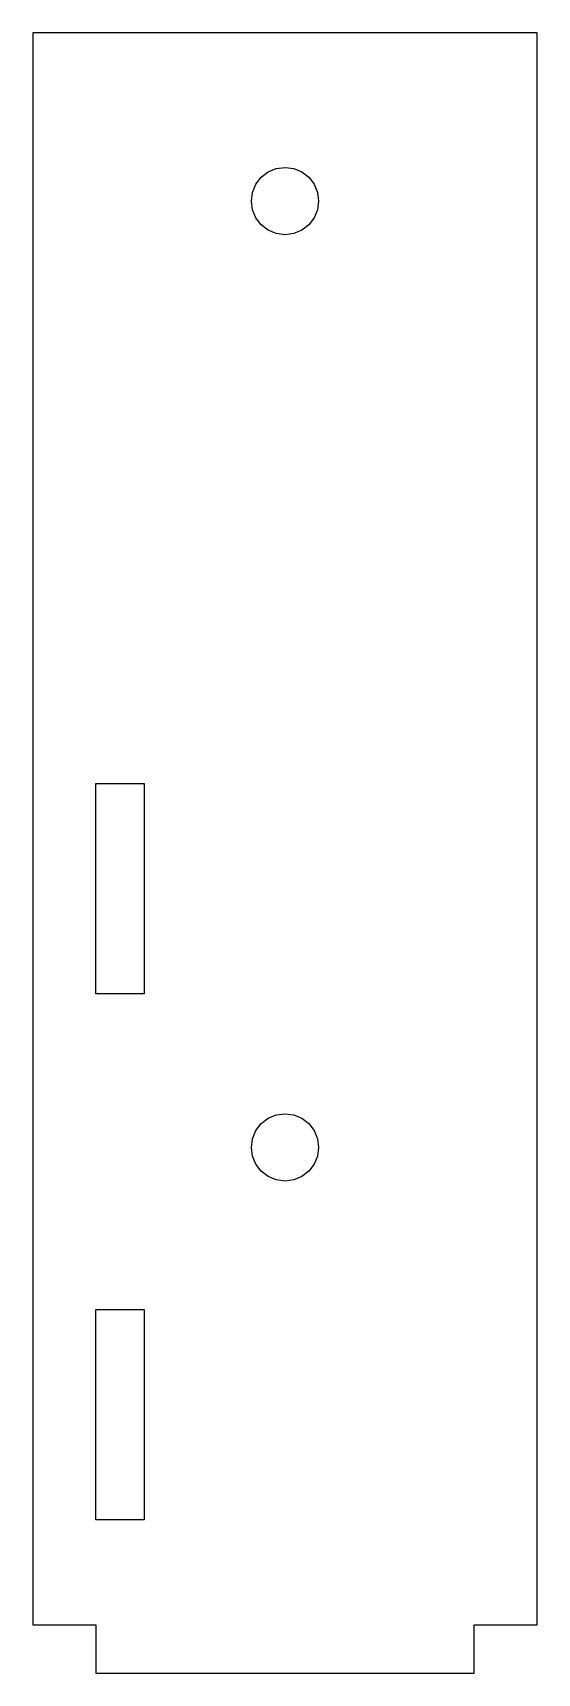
# Model space of a CAD drawing. Header units: metres. Extents: x -12 to 12, y 68 to 146.
import ezdxf

# ---------------------------------------------------------------- set-up
doc = ezdxf.new("R2010")
doc.units = ezdxf.units.M

msp = doc.modelspace()

# ---------------------------------------------------------------- linework, layer by layer
for p, q in [((12, 146), (-12, 146)), ((-12, 146), (-12, 70.3)), ((12, 70.3), (12, 146)), ((-1.38564, 138.8), (-1.13136, 139.131)), ((-1.13136, 139.131), (-0.799988, 139.386)), ((-0.799988, 139.386), (-0.414108, 139.545)), ((-0.414108, 139.545), (0, 139.6)), ((0, 139.6), (0.414108, 139.545)), ((0.414108, 139.545), (0.799988, 139.386)), ((0.799988, 139.386), (1.13136, 139.131)), ((1.13136, 139.131), (1.38564, 138.8)), ((-1.59999, 138), (-1.54547, 138.414)), ((-1.54547, 138.414), (-1.38564, 138.8)), ((1.38564, 138.8), (1.54547, 138.414)), ((1.54547, 138.414), (1.59999, 138)), ((-1.54547, 137.586), (-1.59999, 138)), ((-1.38564, 137.2), (-1.54547, 137.586)), ((1.54547, 137.586), (1.38564, 137.2)), ((1.59999, 138), (1.54547, 137.586)), ((-1.13136, 136.869), (-1.38564, 137.2)), ((-0.799988, 136.614), (-1.13136, 136.869)), ((-0.414108, 136.455), (-0.799988, 136.614)), ((0.799988, 136.614), (0.414108, 136.455)), ((1.13136, 136.869), (0.799988, 136.614)), ((1.38564, 137.2), (1.13136, 136.869)), ((0, 136.4), (-0.414108, 136.455)), ((0.414108, 136.455), (0, 136.4)), ((-9, 100.3), (-9, 110.3)), ((-9, 110.3), (-6.7, 110.3)), ((-6.7, 110.3), (-6.7, 100.3)), ((-6.7, 100.3), (-9, 100.3)), ((-1.13136, 94.1314), (-0.799988, 94.3856)), ((-0.799988, 94.3856), (-0.414108, 94.5455)), ((-0.414108, 94.5455), (0, 94.6)), ((0, 94.6), (0.414108, 94.5455)), ((0.414108, 94.5455), (0.799988, 94.3856)), ((0.799988, 94.3856), (1.13136, 94.1314)), ((-1.54547, 93.4141), (-1.38564, 93.8)), ((-1.38564, 93.8), (-1.13136, 94.1314)), ((1.13136, 94.1314), (1.38564, 93.8)), ((1.38564, 93.8), (1.54547, 93.4141)), ((-1.59999, 93), (-1.54547, 93.4141)), ((-1.54547, 92.5859), (-1.59999, 93)), ((1.54547, 93.4141), (1.59999, 93)), ((1.59999, 93), (1.54547, 92.5859)), ((-1.38564, 92.2), (-1.54547, 92.5859)), ((-1.13136, 91.8686), (-1.38564, 92.2)), ((1.38564, 92.2), (1.13136, 91.8686)), ((1.54547, 92.5859), (1.38564, 92.2)), ((-0.799988, 91.6143), (-1.13136, 91.8686)), ((-0.414108, 91.4545), (-0.799988, 91.6143)), ((0, 91.4), (-0.414108, 91.4545)), ((0.414108, 91.4545), (0, 91.4)), ((0.799988, 91.6143), (0.414108, 91.4545)), ((1.13136, 91.8686), (0.799988, 91.6143)), ((-9, 75.3), (-9, 85.3)), ((-9, 85.3), (-6.7, 85.3)), ((-6.7, 85.3), (-6.7, 75.3)), ((-6.7, 75.3), (-9, 75.3)), ((-12, 70.3), (-9, 70.3)), ((-9, 70.3), (-9, 68)), ((9, 70.3), (12, 70.3)), ((9, 68), (9, 70.3)), ((-9, 68), (9, 68))]:
    msp.add_line(p, q)

doc.saveas('drawing.dxf')
